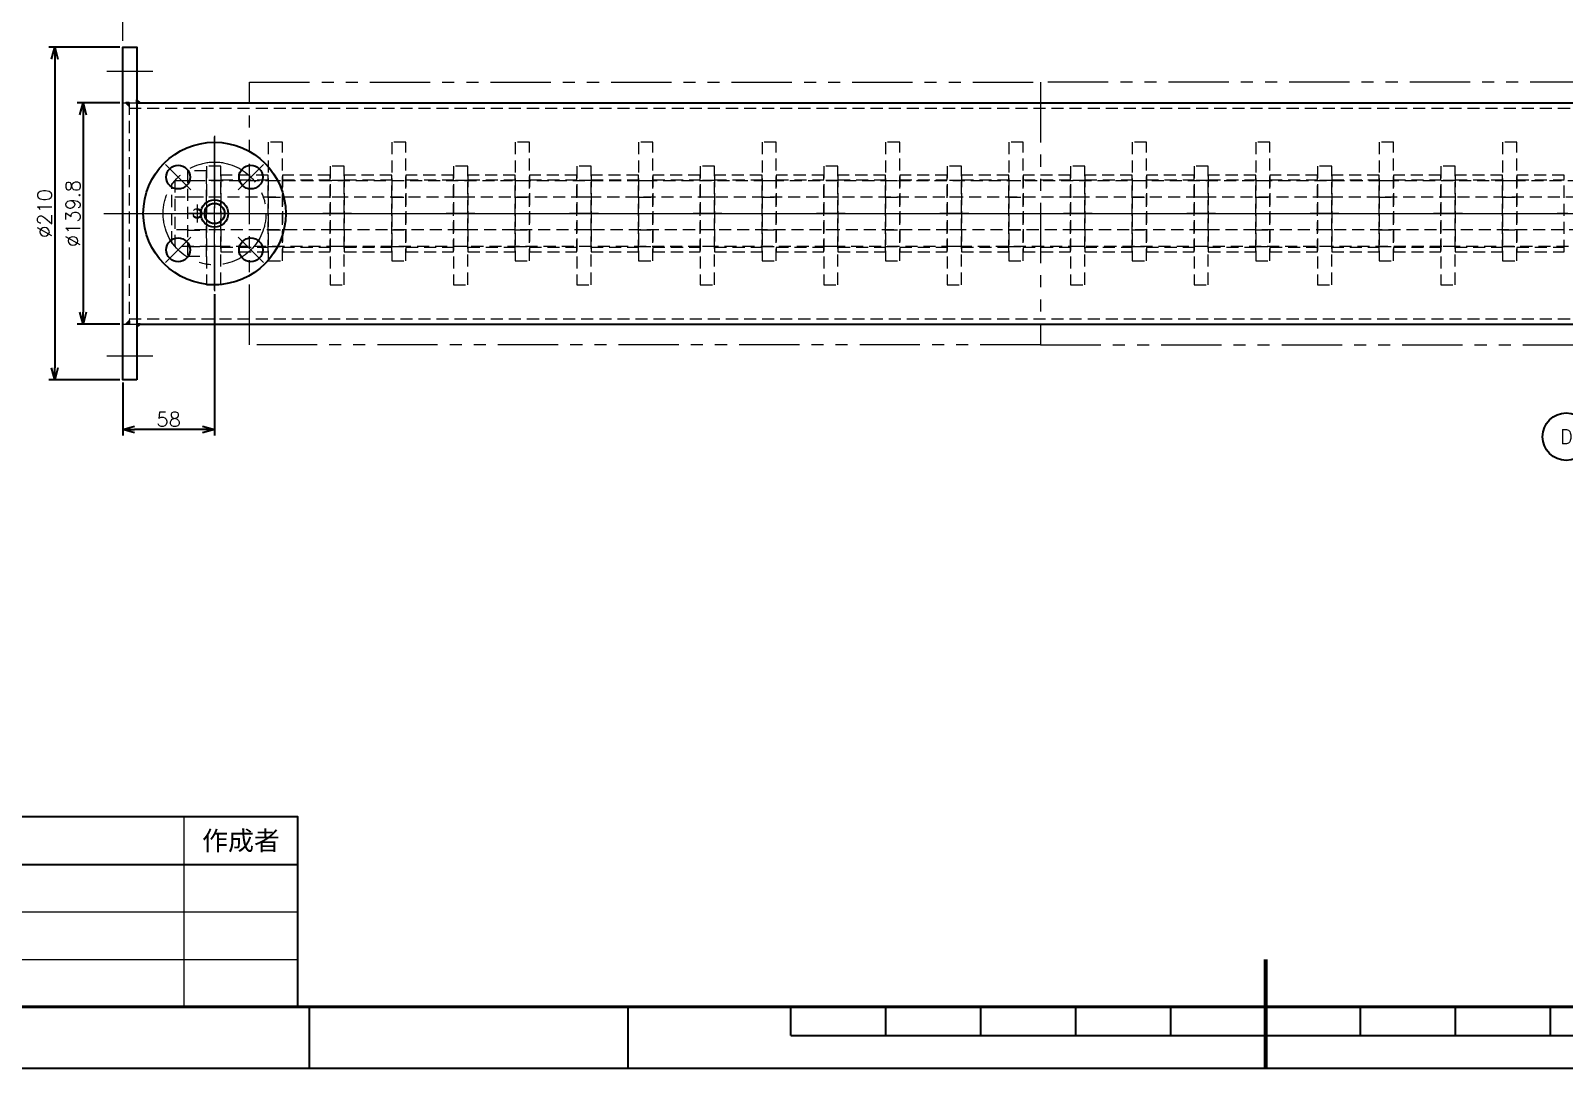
# Model space of a CAD drawing. Header units: millimetres. Extents: x 0 to 38884, y -3675 to 8056.
# Drawn here: x 33978 to 34947, y 0 to 656 of the extents above; entities that cross this region are included whole.
import ezdxf
from ezdxf import colors
from ezdxf.entities.mleader import LeaderData, LeaderLine
from ezdxf.enums import TextEntityAlignment as Align
from ezdxf.math import Vec2, Vec3

# ---------------------------------------------------------------- set-up
doc = ezdxf.new("R2010")
doc.units = ezdxf.units.MM
doc.header["$LTSCALE"] = 2.4
doc.header["$PDMODE"] = 99
doc.header["$PDSIZE"] = 1
for name, pattern in [('CENTER2', [28.575, 19.05, -3.175, 3.175, -3.175]), ('HIDDEN2', [4.7625, 3.175, -1.5875]), ('PHANTOM2', [31.75, 15.875, -3.175, 3.175, -3.175, 3.175, -3.175])]:
    doc.linetypes.add(name, pattern=pattern)
for name, color, linetype, lineweight in [('03_かくれ線', 6, 'HIDDEN2', 13), ('04_中心線', 1, 'CENTER2', 9), ('05_CENTER', 4, 'CENTER2', 13), ('06_PHANTOM', 2, 'PHANTOM2', 13), ('07_寸法線', 3, 'Continuous', 9), ('08_DIM', 3, 'Continuous', 13), ('99_図枠', 7, 'Continuous', 40)]:
    doc.layers.add(name, color=color, linetype=linetype, lineweight=lineweight)
doc.styles.add('KSS_TXT', font='txt.shx', dxfattribs={"bigfont": 'extfont2.shx'})
doc.styles.get("Standard").update_dxf_attribs({"font": 'txt.shx', "bigfont": 'extfont2.shx'})
doc.styles.add('寸法用', font='simplex.shx', dxfattribs={"width": 0.8, "bigfont": '@extfont2.shx'})
doc.styles.add('表題用', font='MS PGothic.ttf')
doc.dimstyles.new('KSS_DIM', dxfattribs={"dimscale": 2, "dimtxt": 3, "dimasz": 2.5, "dimexe": 1.25, "dimexo": 0.625, "dimtad": 1, "dimdsep": 46, "dimtxsty": 'KSS_TXT', "dimblk": 'OPEN30', "dimcen": 0, "dimazin": 2, "dimtfac": 0.75, "dimtmove": 0, "dimatfit": 3, "dimldrblk": 'OPEN30', "dimfxl": 1.25, "dimtolj": 1, "dimarcsym": 0})
doc.dimstyles.new('機械製図用', dxfattribs={"dimtxt": 3.5, "dimasz": 3.5, "dimexe": 2, "dimexo": 0, "dimgap": 1.2, "dimtad": 1, "dimdsep": 46, "dimtxsty": '寸法用', "dimblk": 'OPEN30', "dimcen": 0, "dimclrd": 256, "dimclre": 256, "dimclrt": 7, "dimazin": 2, "dimtm": 1e-09, "dimtfac": 0.75, "dimtmove": 0, "dimatfit": 3, "dimldrblk": 'OPEN30', "dimfxl": 1, "dimlwd": -1, "dimlwe": -1, "dimarcsym": 0})

# ---------------------------------------------------------------- blocks, each defined once
blk = doc.blocks.new('AM_BALLOON1')
at = {"transparency": 16777216}
blk.add_circle((0, 0), 5, dxfattribs=at)
blk.add_attdef('B_NUMBER', text='', height=3, dxfattribs=at).set_placement((0, 0), align=Align.MIDDLE_CENTER)
blk = doc.blocks.new('_OPEN')
at = {"color": 0, "linetype": 'ByBlock'}
for p, q in [((-1, 0.17), (0, 0)), ((0, 0), (-1, -0.17)), ((0, 0), (-1, 0))]:
    blk.add_line(p, q, dxfattribs=at)
blk = doc.blocks.new('_Open30')
at = {"color": 0, "linetype": 'ByBlock', "lineweight": -2}
for p, q in [((-1, 0.268), (0, 0)), ((0, 0), (-1, -0.268)), ((0, 0), (-1, 0))]:
    blk.add_line(p, q, dxfattribs=at)
blk = doc.blocks.new('*D1385')
at = {"layer": '08_DIM', "color": 0, "lineweight": -2, "transparency": 16777216}
for p, q in [((34034.43, 645.11), (33989.54, 645.11)), ((33993.29, 637.61), (33993.29, 442.61)), ((34034.43, 435.11), (33989.54, 435.11))]:
    blk.add_line(p, q, dxfattribs=at)
at = {"layer": 'Defpoints', "color": 0, "transparency": 16777216}
for p in [(34036.3, 645.11), (33993.29, 435.11), (34036.3, 435.11)]:
    blk.add_point(p, dxfattribs=at)
at = {"layer": '08_DIM', "color": 0, "lineweight": -2, "transparency": 16777216, "xscale": 7.5, "yscale": 7.5, "zscale": 7.5}
for p, rotation in [((33993.29, 645.11), 90), ((33993.29, 435.11), 270)]:
    blk.add_blockref('_Open30', p, dxfattribs=dict(at, rotation=rotation))
at = {"layer": '08_DIM', "color": 0, "transparency": 16777216, "insert": (33986.91, 540.11), "char_height": 9, "attachment_point": 5, "rotation": 90, "style": 'KSS_TXT'}
blk.add_mtext('\\A1;%%C210', dxfattribs=at)
blk = doc.blocks.new('*D1386')
at = {"layer": '08_DIM', "color": 0, "lineweight": -2, "transparency": 16777216}
for p, q in [((34034.43, 610.01), (34007.48, 610.01)), ((34011.23, 602.51), (34011.23, 477.71)), ((34034.43, 470.21), (34007.48, 470.21))]:
    blk.add_line(p, q, dxfattribs=at)
at = {"layer": 'Defpoints', "color": 0, "transparency": 16777216}
for p in [(34036.3, 610.01), (34011.23, 470.21), (34036.3, 470.21)]:
    blk.add_point(p, dxfattribs=at)
at = {"layer": '08_DIM', "color": 0, "lineweight": -2, "transparency": 16777216, "xscale": 7.5, "yscale": 7.5, "zscale": 7.5}
for p, rotation in [((34011.23, 610.01), 90), ((34011.23, 470.21), 270)]:
    blk.add_blockref('_Open30', p, dxfattribs=dict(at, rotation=rotation))
at = {"layer": '08_DIM', "color": 0, "transparency": 16777216, "insert": (34004.85, 540.11), "char_height": 9, "attachment_point": 5, "rotation": 90, "style": 'KSS_TXT'}
blk.add_mtext('\\A1;%%C139.8', dxfattribs=at)
blk = doc.blocks.new('*U1396')
at = {"layer": '04_中心線', "color": 0, "transparency": 16777216}
for p, q in [((0, 9), (0, 48.5)), ((-48.5, 0), (-9, 0)), ((9, 0), (48.5, 0)), ((0, -48.5), (0, -9))]:
    blk.add_line(p, q, dxfattribs=at)
at = {"layer": '04_中心線', "color": 0, "linetype": 'Continuous', "transparency": 16777216}
for p, q in [((-4.5, 0), (4.5, 0)), ((0, -4.5), (0, 4.5))]:
    blk.add_line(p, q, dxfattribs=at)
blk = doc.blocks.new('*D1403')
at = {"layer": '07_寸法線', "transparency": 16777216}
for p, q in [((34036.3, 649.11), (34036.3, 728.33)), ((35326.3, 654.11), (35326.3, 728.33)), ((35312.3, 726.33), (34050.3, 726.33))]:
    blk.add_line(p, q, dxfattribs=at)
at = {"layer": 'Defpoints', "color": 0, "transparency": 16777216}
for p in [(34036.3, 726.33), (35326.3, 650.11), (34036.3, 645.11)]:
    blk.add_point(p, dxfattribs=at)
at = {"layer": '07_寸法線', "transparency": 16777216, "xscale": 14, "yscale": 14, "zscale": 14, "rotation": 180}
blk.add_blockref('_Open30', (34036.3, 726.33), dxfattribs=at)
at = {"layer": '07_寸法線', "transparency": 16777216, "xscale": 14, "yscale": 14, "zscale": 14}
blk.add_blockref('_Open30', (35326.3, 726.33), dxfattribs=at)
at = {"layer": '07_寸法線', "color": 7, "transparency": 16777216, "insert": (34681.3, 737.33), "char_height": 14, "attachment_point": 5, "style": '寸法用'}
blk.add_mtext('1290', dxfattribs=at)
blk = doc.blocks.new('*D1408')
at = {"layer": '08_DIM', "color": 0, "lineweight": -2, "transparency": 16777216}
for p, q in [((34094.3, 489.23), (34094.3, 399.88)), ((34036.3, 433.23), (34036.3, 399.88)), ((34086.8, 403.63), (34043.8, 403.63))]:
    blk.add_line(p, q, dxfattribs=at)
at = {"layer": 'Defpoints', "color": 0, "transparency": 16777216}
for p in [(34094.3, 491.11), (34036.3, 435.11), (34036.3, 403.63)]:
    blk.add_point(p, dxfattribs=at)
at = {"layer": '08_DIM', "color": 0, "lineweight": -2, "transparency": 16777216, "xscale": 7.5, "yscale": 7.5, "zscale": 7.5, "rotation": 180}
blk.add_blockref('_Open30', (34036.3, 403.63), dxfattribs=at)
at = {"layer": '08_DIM', "color": 0, "lineweight": -2, "transparency": 16777216, "xscale": 7.5, "yscale": 7.5, "zscale": 7.5}
blk.add_blockref('_Open30', (34094.3, 403.63), dxfattribs=at)
at = {"layer": '08_DIM', "color": 0, "transparency": 16777216, "insert": (34065.3, 410.01), "char_height": 9, "attachment_point": 5, "style": 'KSS_TXT'}
blk.add_mtext('\\A1;58', dxfattribs=at)
blk = doc.blocks.new('M6tz')
at = {"color": 0}
for radius in [3, 2.5]:
    blk.add_circle((0, 0), radius, dxfattribs=at)
at = {"layer": '05_CENTER'}
for p, q in [((5.68, 0), (-5.68, 0)), ((0, -5.68), (0, 5.68))]:
    blk.add_line(p, q, dxfattribs=at)

msp = doc.modelspace()

# ---------------------------------------------------------------- linework, layer by layer
at = {"color": 0}
for p, q in [((34045.3002, 610.008), (35317.3002, 610.008)), ((34045.3002, 470.208), (35126.3002, 470.208))]:
    msp.add_line(p, q, dxfattribs=at)
msp.add_lwpolyline([(34045.3002, 435.108), (34036.3002, 435.108), (34036.3002, 645.108), (34045.3002, 645.108)], close=True, dxfattribs=at)
at = {"color": 3}
for points in [[(34047.3002, 610.008), (34045.3002, 610.008), (34045.3002, 612.008), (34047.3002, 610.008)], [(34040.3002, 608.008), (34040.3002, 610.008), (34038.3002, 610.008), (34040.3002, 608.008)], [(34040.3002, 472.208), (34040.3002, 470.208), (34038.3002, 470.208), (34040.3002, 472.208)], [(34047.3002, 470.208), (34045.3002, 470.208), (34045.3002, 468.208), (34047.3002, 470.208)]]:
    msp.add_lwpolyline(points, dxfattribs=at)
at = {"color": 0}
for centre, radius in [((34094.3002, 540.108), 45), ((34071.3193, 563.089), 7.5), ((34117.2812, 563.089), 7.5), ((34094.3002, 540.108), 8.65), ((34094.3002, 540.108), 6.35), ((34071.3193, 517.1271), 7.5), ((34117.2812, 517.1271), 7.5)]:
    msp.add_circle(centre, radius, dxfattribs=at)
at = {"layer": '03_かくれ線'}
for p, q in [((34036.3002, 610.008), (34045.3002, 610.008)), ((34040.3002, 610.008), (34040.3002, 470.208)), ((34040.3002, 610.008), (34045.3002, 610.008)), ((34040.3002, 606.608), (35326.3002, 606.608)), ((34067.3002, 558.8926), (34069.3002, 560.8926)), ((34067.3002, 521.3234), (34067.3002, 558.8926)), ((34069.3002, 560.8926), (34069.3002, 519.3234)), ((34069.3002, 560.8926), (35304.3002, 560.8926)), ((34077.298, 561.0081), (34089.298, 561.0081)), ((34098.298, 560.8926), (34089.298, 560.8926)), ((34098.298, 561.408), (34128.298, 561.408)), ((34128.298, 560.8926), (34137.298, 560.8926)), ((34137.298, 561.408), (34167.298, 561.408)), ((34176.298, 560.8926), (34167.298, 560.8926)), ((34176.298, 561.408), (34206.298, 561.408)), ((34206.298, 560.8926), (34215.298, 560.8926)), ((34215.298, 561.408), (34245.298, 561.408)), ((34254.298, 560.8926), (34245.298, 560.8926)), ((34254.298, 561.408), (34284.298, 561.408)), ((34284.298, 560.8926), (34293.298, 560.8926)), ((34293.298, 561.408), (34323.298, 561.408)), ((34332.298, 560.8926), (34323.298, 560.8926)), ((34332.298, 561.408), (34362.298, 561.408)), ((34362.298, 560.8926), (34371.298, 560.8926)), ((34371.298, 561.408), (34401.298, 561.408)), ((34410.298, 560.8926), (34401.298, 560.8926)), ((34410.298, 561.408), (34440.298, 561.408)), ((34440.298, 560.8926), (34449.298, 560.8926)), ((34449.298, 561.408), (34479.298, 561.408)), ((34488.298, 560.8926), (34479.298, 560.8926)), ((34488.298, 561.408), (34518.298, 561.408)), ((34518.298, 560.8926), (34527.298, 560.8926)), ((34527.298, 561.408), (34557.298, 561.408)), ((34566.298, 560.8926), (34557.298, 560.8926)), ((34566.298, 561.408), (34596.298, 561.408)), ((34596.298, 560.8926), (34605.298, 560.8926)), ((34605.298, 561.408), (34635.298, 561.408)), ((34644.298, 560.8926), (34635.298, 560.8926)), ((34644.298, 561.408), (34674.298, 561.408)), ((34674.298, 560.8926), (34683.298, 560.8926)), ((34683.298, 561.408), (34713.298, 561.408)), ((34722.298, 560.8926), (34713.298, 560.8926)), ((34722.298, 561.408), (34752.298, 561.408)), ((34752.298, 560.8926), (34761.298, 560.8926)), ((34761.298, 561.408), (34791.298, 561.408)), ((34800.298, 560.8926), (34791.298, 560.8926)), ((34800.298, 561.408), (34830.298, 561.408)), ((34830.298, 560.8926), (34839.298, 560.8926)), ((34839.298, 561.408), (34869.298, 561.408)), ((34878.298, 560.8926), (34869.298, 560.8926)), ((34878.298, 561.408), (34908.298, 561.408)), ((34908.298, 560.8926), (34917.298, 560.8926)), ((34917.298, 561.408), (34947.298, 561.408)), ((35287.4083, 550.5003), (34069.3002, 550.5003)), ((34077.298, 550.5581), (34089.298, 550.5581)), ((34098.298, 550.5003), (34089.298, 550.5003)), ((34128.298, 550.5003), (34137.298, 550.5003)), ((34176.298, 550.5003), (34167.298, 550.5003)), ((34206.298, 550.5003), (34215.298, 550.5003)), ((34254.298, 550.5003), (34245.298, 550.5003)), ((34284.298, 550.5003), (34293.298, 550.5003)), ((34332.298, 550.5003), (34323.298, 550.5003)), ((34362.298, 550.5003), (34371.298, 550.5003)), ((34410.298, 550.5003), (34401.298, 550.5003)), ((34440.298, 550.5003), (34449.298, 550.5003)), ((34488.298, 550.5003), (34479.298, 550.5003)), ((34518.298, 550.5003), (34527.298, 550.5003)), ((34566.298, 550.5003), (34557.298, 550.5003)), ((34596.298, 550.5003), (34605.298, 550.5003)), ((34644.298, 550.5003), (34635.298, 550.5003)), ((34674.298, 550.5003), (34683.298, 550.5003)), ((34722.298, 550.5003), (34713.298, 550.5003)), ((34752.298, 550.5003), (34761.298, 550.5003)), ((34800.298, 550.5003), (34791.298, 550.5003)), ((34830.298, 550.5003), (34839.298, 550.5003)), ((34878.298, 550.5003), (34869.298, 550.5003)), ((34908.298, 550.5003), (34917.298, 550.5003)), ((34074.6482, 540.108), (34091.9478, 540.108)), ((34102.8808, 540.108), (34084.7152, 540.108)), ((34098.298, 540.108), (34089.298, 540.108)), ((34089.298, 540.108), (34098.298, 540.108)), ((34093.8151, 540.108), (34132.817, 540.108)), ((34123.7152, 540.108), (34141.8808, 540.108)), ((34128.298, 540.108), (34137.298, 540.108)), ((34132.8151, 540.108), (34171.817, 540.108)), ((34180.8808, 540.108), (34162.7152, 540.108)), ((34176.298, 540.108), (34167.298, 540.108)), ((34167.298, 540.108), (34176.298, 540.108)), ((34171.8151, 540.108), (34210.817, 540.108)), ((34201.7152, 540.108), (34219.8808, 540.108)), ((34206.298, 540.108), (34215.298, 540.108)), ((34210.8151, 540.108), (34249.817, 540.108)), ((34258.8808, 540.108), (34240.7152, 540.108)), ((34254.298, 540.108), (34245.298, 540.108)), ((34245.298, 540.108), (34254.298, 540.108)), ((34249.8151, 540.108), (34288.817, 540.108)), ((34279.7152, 540.108), (34297.8808, 540.108)), ((34284.298, 540.108), (34293.298, 540.108)), ((34288.8151, 540.108), (34327.817, 540.108)), ((34336.8808, 540.108), (34318.7152, 540.108)), ((34332.298, 540.108), (34323.298, 540.108)), ((34323.298, 540.108), (34332.298, 540.108)), ((34327.8151, 540.108), (34366.817, 540.108)), ((34357.7152, 540.108), (34375.8808, 540.108)), ((34362.298, 540.108), (34371.298, 540.108)), ((34366.8151, 540.108), (34405.817, 540.108)), ((34414.8808, 540.108), (34396.7152, 540.108)), ((34410.298, 540.108), (34401.298, 540.108)), ((34401.298, 540.108), (34410.298, 540.108)), ((34405.8151, 540.108), (34444.817, 540.108)), ((34435.7152, 540.108), (34453.8808, 540.108)), ((34440.298, 540.108), (34449.298, 540.108)), ((34444.8151, 540.108), (34483.817, 540.108)), ((34492.8808, 540.108), (34474.7152, 540.108)), ((34488.298, 540.108), (34479.298, 540.108)), ((34479.298, 540.108), (34488.298, 540.108)), ((34483.8151, 540.108), (34522.817, 540.108)), ((34513.7152, 540.108), (34531.8808, 540.108)), ((34518.298, 540.108), (34527.298, 540.108)), ((34522.8151, 540.108), (34561.817, 540.108)), ((34570.8808, 540.108), (34552.7152, 540.108)), ((34566.298, 540.108), (34557.298, 540.108)), ((34557.298, 540.108), (34566.298, 540.108)), ((34561.8151, 540.108), (34600.817, 540.108)), ((34591.7152, 540.108), (34609.8808, 540.108)), ((34596.298, 540.108), (34605.298, 540.108)), ((34600.8151, 540.108), (34639.817, 540.108)), ((34648.8808, 540.108), (34630.7152, 540.108)), ((34644.298, 540.108), (34635.298, 540.108)), ((34635.298, 540.108), (34644.298, 540.108)), ((34639.8151, 540.108), (34678.817, 540.108)), ((34669.7152, 540.108), (34687.8808, 540.108)), ((34674.298, 540.108), (34683.298, 540.108)), ((34678.8151, 540.108), (34717.817, 540.108)), ((34726.8808, 540.108), (34708.7152, 540.108)), ((34722.298, 540.108), (34713.298, 540.108)), ((34713.298, 540.108), (34722.298, 540.108)), ((34717.8151, 540.108), (34756.817, 540.108)), ((34747.7152, 540.108), (34765.8808, 540.108)), ((34752.298, 540.108), (34761.298, 540.108)), ((34756.8151, 540.108), (34795.817, 540.108)), ((34804.8808, 540.108), (34786.7152, 540.108)), ((34800.298, 540.108), (34791.298, 540.108)), ((34791.298, 540.108), (34800.298, 540.108)), ((34795.8151, 540.108), (34834.817, 540.108)), ((34825.7152, 540.108), (34843.8808, 540.108)), ((34830.298, 540.108), (34839.298, 540.108)), ((34834.8151, 540.108), (34873.817, 540.108)), ((34882.8808, 540.108), (34864.7152, 540.108)), ((34878.298, 540.108), (34869.298, 540.108)), ((34869.298, 540.108), (34878.298, 540.108)), ((34873.8151, 540.108), (34912.817, 540.108)), ((34903.7152, 540.108), (34921.8808, 540.108)), ((34908.298, 540.108), (34917.298, 540.108)), ((34912.8151, 540.108), (34951.817, 540.108)), ((34960.8808, 540.108), (34942.7152, 540.108)), ((35266.6237, 529.7157), (34069.3002, 529.7157)), ((34077.298, 529.658), (34089.298, 529.658)), ((34098.298, 529.7157), (34089.298, 529.7157)), ((34128.298, 529.7157), (34137.298, 529.7157)), ((34176.298, 529.7157), (34167.298, 529.7157)), ((34206.298, 529.7157), (34215.298, 529.7157)), ((34254.298, 529.7157), (34245.298, 529.7157)), ((34284.298, 529.7157), (34293.298, 529.7157)), ((34332.298, 529.7157), (34323.298, 529.7157)), ((34362.298, 529.7157), (34371.298, 529.7157)), ((34410.298, 529.7157), (34401.298, 529.7157)), ((34440.298, 529.7157), (34449.298, 529.7157)), ((34488.298, 529.7157), (34479.298, 529.7157)), ((34518.298, 529.7157), (34527.298, 529.7157)), ((34566.298, 529.7157), (34557.298, 529.7157)), ((34596.298, 529.7157), (34605.298, 529.7157)), ((34644.298, 529.7157), (34635.298, 529.7157)), ((34674.298, 529.7157), (34683.298, 529.7157)), ((34722.298, 529.7157), (34713.298, 529.7157)), ((34752.298, 529.7157), (34761.298, 529.7157)), ((34800.298, 529.7157), (34791.298, 529.7157)), ((34830.298, 529.7157), (34839.298, 529.7157)), ((34878.298, 529.7157), (34869.298, 529.7157)), ((34908.298, 529.7157), (34917.298, 529.7157)), ((34069.3002, 519.3234), (34067.3002, 521.3234)), ((35304.3002, 519.3234), (34069.3002, 519.3234)), ((34077.298, 519.2079), (34089.298, 519.2079)), ((34098.298, 519.3234), (34089.298, 519.3234)), ((34098.298, 518.808), (34128.298, 518.808)), ((34128.298, 519.3234), (34137.298, 519.3234)), ((34137.298, 518.808), (34167.298, 518.808)), ((34176.298, 519.3234), (34167.298, 519.3234)), ((34176.298, 518.808), (34206.298, 518.808)), ((34206.298, 519.3234), (34215.298, 519.3234)), ((34215.298, 518.808), (34245.298, 518.808)), ((34254.298, 519.3234), (34245.298, 519.3234)), ((34254.298, 518.808), (34284.298, 518.808)), ((34284.298, 519.3234), (34293.298, 519.3234)), ((34293.298, 518.808), (34323.298, 518.808)), ((34332.298, 519.3234), (34323.298, 519.3234)), ((34332.298, 518.808), (34362.298, 518.808)), ((34362.298, 519.3234), (34371.298, 519.3234)), ((34371.298, 518.808), (34401.298, 518.808)), ((34410.298, 519.3234), (34401.298, 519.3234)), ((34410.298, 518.808), (34440.298, 518.808)), ((34440.298, 519.3234), (34449.298, 519.3234)), ((34449.298, 518.808), (34479.298, 518.808)), ((34488.298, 519.3234), (34479.298, 519.3234)), ((34488.298, 518.808), (34518.298, 518.808)), ((34518.298, 519.3234), (34527.298, 519.3234)), ((34527.298, 518.808), (34557.298, 518.808)), ((34566.298, 519.3234), (34557.298, 519.3234)), ((34566.298, 518.808), (34596.298, 518.808)), ((34596.298, 519.3234), (34605.298, 519.3234)), ((34605.298, 518.808), (34635.298, 518.808)), ((34644.298, 519.3234), (34635.298, 519.3234)), ((34644.298, 518.808), (34674.298, 518.808)), ((34674.298, 519.3234), (34683.298, 519.3234)), ((34683.298, 518.808), (34713.298, 518.808)), ((34722.298, 519.3234), (34713.298, 519.3234)), ((34722.298, 518.808), (34752.298, 518.808)), ((34752.298, 519.3234), (34761.298, 519.3234)), ((34761.298, 518.808), (34791.298, 518.808)), ((34800.298, 519.3234), (34791.298, 519.3234)), ((34800.298, 518.808), (34830.298, 518.808)), ((34830.298, 519.3234), (34839.298, 519.3234)), ((34839.298, 518.808), (34869.298, 518.808)), ((34878.298, 519.3234), (34869.298, 519.3234)), ((34878.298, 518.808), (34908.298, 518.808)), ((34908.298, 519.3234), (34917.298, 519.3234)), ((34917.298, 518.808), (34947.298, 518.808)), ((34036.3002, 470.208), (34045.3002, 470.208)), ((34040.3002, 473.608), (35126.3002, 473.608)), ((34040.3002, 470.208), (34045.3002, 470.208))]:
    msp.add_line(p, q, dxfattribs=at)
for points in [[(34137.298, 585.108), (34128.298, 585.108), (34128.298, 510.108), (34137.298, 510.108)], [(34215.298, 585.108), (34206.298, 585.108), (34206.298, 510.108), (34215.298, 510.108)], [(34293.298, 585.108), (34284.298, 585.108), (34284.298, 510.108), (34293.298, 510.108)], [(34371.298, 585.108), (34362.298, 585.108), (34362.298, 510.108), (34371.298, 510.108)], [(34449.298, 585.108), (34440.298, 585.108), (34440.298, 510.108), (34449.298, 510.108)], [(34527.298, 585.108), (34518.298, 585.108), (34518.298, 510.108), (34527.298, 510.108)], [(34605.298, 585.108), (34596.298, 585.108), (34596.298, 510.108), (34605.298, 510.108)], [(34683.298, 585.108), (34674.298, 585.108), (34674.298, 510.108), (34683.298, 510.108)], [(34761.298, 585.108), (34752.298, 585.108), (34752.298, 510.108), (34761.298, 510.108)], [(34839.298, 585.108), (34830.298, 585.108), (34830.298, 510.108), (34839.298, 510.108)], [(34917.298, 585.108), (34908.298, 585.108), (34908.298, 510.108), (34917.298, 510.108)], [(34077.298, 513.108), (34089.298, 513.108), (34089.298, 567.108), (34077.298, 567.108)], [(34089.298, 495.108), (34098.298, 495.108), (34098.298, 570.108), (34089.298, 570.108)], [(34098.298, 515.808), (34128.298, 515.808), (34128.298, 564.408), (34098.298, 564.408)], [(34137.298, 515.808), (34167.298, 515.808), (34167.298, 564.408), (34137.298, 564.408)], [(34167.298, 495.108), (34176.298, 495.108), (34176.298, 570.108), (34167.298, 570.108)], [(34176.298, 515.808), (34206.298, 515.808), (34206.298, 564.408), (34176.298, 564.408)], [(34215.298, 515.808), (34245.298, 515.808), (34245.298, 564.408), (34215.298, 564.408)], [(34245.298, 495.108), (34254.298, 495.108), (34254.298, 570.108), (34245.298, 570.108)], [(34254.298, 515.808), (34284.298, 515.808), (34284.298, 564.408), (34254.298, 564.408)], [(34293.298, 515.808), (34323.298, 515.808), (34323.298, 564.408), (34293.298, 564.408)], [(34323.298, 495.108), (34332.298, 495.108), (34332.298, 570.108), (34323.298, 570.108)], [(34332.298, 515.808), (34362.298, 515.808), (34362.298, 564.408), (34332.298, 564.408)], [(34371.298, 515.808), (34401.298, 515.808), (34401.298, 564.408), (34371.298, 564.408)], [(34401.298, 495.108), (34410.298, 495.108), (34410.298, 570.108), (34401.298, 570.108)], [(34410.298, 515.808), (34440.298, 515.808), (34440.298, 564.408), (34410.298, 564.408)], [(34449.298, 515.808), (34479.298, 515.808), (34479.298, 564.408), (34449.298, 564.408)], [(34479.298, 495.108), (34488.298, 495.108), (34488.298, 570.108), (34479.298, 570.108)], [(34488.298, 515.808), (34518.298, 515.808), (34518.298, 564.408), (34488.298, 564.408)], [(34527.298, 515.808), (34557.298, 515.808), (34557.298, 564.408), (34527.298, 564.408)], [(34557.298, 495.108), (34566.298, 495.108), (34566.298, 570.108), (34557.298, 570.108)], [(34566.298, 515.808), (34596.298, 515.808), (34596.298, 564.408), (34566.298, 564.408)], [(34605.298, 515.808), (34635.298, 515.808), (34635.298, 564.408), (34605.298, 564.408)], [(34635.298, 495.108), (34644.298, 495.108), (34644.298, 570.108), (34635.298, 570.108)], [(34644.298, 515.808), (34674.298, 515.808), (34674.298, 564.408), (34644.298, 564.408)], [(34683.298, 515.808), (34713.298, 515.808), (34713.298, 564.408), (34683.298, 564.408)], [(34713.298, 495.108), (34722.298, 495.108), (34722.298, 570.108), (34713.298, 570.108)], [(34722.298, 515.808), (34752.298, 515.808), (34752.298, 564.408), (34722.298, 564.408)], [(34761.298, 515.808), (34791.298, 515.808), (34791.298, 564.408), (34761.298, 564.408)], [(34791.298, 495.108), (34800.298, 495.108), (34800.298, 570.108), (34791.298, 570.108)], [(34800.298, 515.808), (34830.298, 515.808), (34830.298, 564.408), (34800.298, 564.408)], [(34839.298, 515.808), (34869.298, 515.808), (34869.298, 564.408), (34839.298, 564.408)], [(34869.298, 495.108), (34878.298, 495.108), (34878.298, 570.108), (34869.298, 570.108)], [(34878.298, 515.808), (34908.298, 515.808), (34908.298, 564.408), (34878.298, 564.408)], [(34917.298, 515.808), (34947.298, 515.808), (34947.298, 564.408), (34917.298, 564.408)]]:
    msp.add_lwpolyline(points, close=True, dxfattribs=at)
at = {"layer": '04_中心線'}
for p, q in [((34026.3002, 630.108), (34055.3002, 630.108)), ((34094.3002, 589.108), (34094.3002, 491.108)), ((34079.2742, 555.134), (34063.3643, 571.0439)), ((34109.3263, 555.134), (34125.2362, 571.0439)), ((34024.2806, 540.108), (35343.4404, 540.108)), ((34026.3002, 540.108), (34055.3002, 540.108)), ((34057.3002, 540.108), (35650.3002, 540.108)), ((34079.2742, 525.082), (34063.3643, 509.1721)), ((34109.3263, 525.082), (34125.2362, 509.1721)), ((34026.3002, 450.108), (34055.3002, 450.108))]:
    msp.add_line(p, q, dxfattribs=at)
msp.add_circle((34094.3002, 540.108), 32.5, dxfattribs=at)
at = {"layer": '06_PHANTOM', "color": 1}
for points in [[(34116.3002, 623.008), (34616.3002, 623.008), (34616.3002, 457.208), (34116.3002, 457.208)], [(35116.3002, 623.008), (34616.3002, 623.008), (34616.3002, 457.208), (35116.3002, 457.208)]]:
    msp.add_lwpolyline(points, close=True, dxfattribs=at)
at = {"layer": '99_図枠', "lineweight": 13}
for p, q in [((34075.0332, 38.8295), (34075.0332, 158.8416)), ((33666.9923, 98.8355), (34147.0404, 98.8355)), ((33666.9923, 68.8325), (34147.0404, 68.8325))]:
    msp.add_line(p, q, dxfattribs=at)
at = {"layer": '99_図枠', "lineweight": 25}
for p, q in [((33666.9923, 128.8386), (34147.0404, 128.8386)), ((34154.3312, 0), (34154.3312, 38.8295)), ((34355.7414, 0), (34355.7414, 38.8295)), ((34458.5317, 20.8277), (34458.5317, 38.8295)), ((34518.5377, 20.8277), (34518.5377, 38.8295)), ((34578.5437, 20.8277), (34578.5437, 38.8295)), ((34638.5497, 20.8277), (34638.5497, 38.8295)), ((34698.5557, 20.8277), (34698.5557, 38.8295)), ((34818.5678, 20.8277), (34818.5678, 38.8295)), ((34878.5738, 20.8277), (34878.5738, 38.8295)), ((34938.5798, 20.8277), (34938.5798, 38.8295)), ((34458.5317, 20.8277), (35058.5918, 20.8277))]:
    msp.add_line(p, q, dxfattribs=at)
at = {"layer": '99_図枠', "lineweight": 53}
msp.add_line((34758.5618, 0), (34758.5618, 68.8325), dxfattribs=at)
at = {"layer": '99_図枠'}
msp.add_lwpolyline([(33666.9923, 38.8295), (35928.019, 38.8295), (35928.019, 1669.9311), (33666.9923, 1669.9311)], close=True, dxfattribs=at)
at = {"layer": '99_図枠', "lineweight": 25}
msp.add_lwpolyline([(33666.9923, 38.8295), (34147.0404, 38.8295), (34147.0404, 158.8416), (33666.9923, 158.8416)], close=True, dxfattribs=at)
at = {"layer": 'Defpoints'}
msp.add_lwpolyline([(33550.1006, 0), (35967.0229, 0), (35967.0229, 1708.935), (33550.1006, 1708.935)], close=True, dxfattribs=at)

# ---------------------------------------------------------------- block references
at = {"layer": '03_かくれ線', "rotation": 90}
msp.add_blockref('M6tz', (34083.298, 540.108), dxfattribs=at)
at = {"layer": '04_中心線'}
msp.add_blockref('*U1396', (34094.3002, 540.108), dxfattribs=at)

# ---------------------------------------------------------------- texts
at = {"layer": '99_図枠', "style": '表題用'}
msp.add_text('作成者', height=12.0012, dxfattribs=at).set_placement((34111.0368, 143.8401), align=Align.MIDDLE_CENTER)

# ---------------------------------------------------------------- dimensions: what is measured, and where the dimension line sits
at = {"layer": '07_寸法線'}
dim = msp.add_linear_dim(base=(34036.3002, 726.3345), p1=(35326.3002, 650.108), p2=(34036.3002, 645.108), dimstyle='機械製図用', override={"dimtxt": 14, "dimasz": 14, "dimexo": 4, "dimgap": 4}, dxfattribs=at)
dim.commit()
dim.dimension.update_dxf_attribs({"geometry": '*D1403', "text_midpoint": (34681.3002, 737.3345)})
at = {"layer": '08_DIM'}
for base, p1, p2, picture, middle in [((33993.2875, 435.108), (34036.3002, 645.108), (34036.3002, 435.108), '*D1385', (33986.9125, 540.108)), ((34011.2262, 470.208), (34036.3002, 610.008), (34036.3002, 470.208), '*D1386', (34004.8512, 540.108))]:
    dim = msp.add_linear_dim(base=base, p1=p1, p2=p2, angle=90, text='%%C<>', dimstyle='KSS_DIM', override={"dimscale": 3}, dxfattribs=at)
    dim.commit()
    dim.dimension.update_dxf_attribs({"geometry": picture, "text_midpoint": middle})
dim = msp.add_linear_dim(base=(34036.3002, 403.6309), p1=(34094.3002, 491.108), p2=(34036.3002, 435.108), dimstyle='KSS_DIM', override={"dimscale": 3}, dxfattribs=at)
dim.commit()
dim.dimension.update_dxf_attribs({"geometry": '*D1408', "text_midpoint": (34065.3002, 410.0059)})

# ---------------------------------------------------------------- leaders
ml = msp.add_multileader_block('Standard', dxfattribs=at)
ml.set_content('AM_BALLOON1', color=256, scale=3)
ml.set_attribute('B_NUMBER', 'N', width=0)
ml.set_leader_properties(color=256, linetype='ByLayer', lineweight=-1)
ml.set_arrow_properties(name='OPEN')
ml.build(insert=Vec2(0, 0))
ml.multileader.update_dxf_attribs({"leader_type": 0, "has_dogleg": 0, "text_right_attachment_type": 6, "dogleg_length": 0, "arrow_head_size": 6, "scale": 3, "block_connection_type": 1})
ctx = ml.context
ctx.base_point, ctx.scale, ctx.char_height, ctx.arrow_head_size, ctx.landing_gap_size, ctx.plane_origin = Vec3(35713.6935, 1583.3789), 3, 12, 6, 6, Vec3(35713.6935, 1583.3789)
ctx.right_attachment, ctx.attachment_type = 6, 1
notes = []
notes.append((ctx, [(0, (0, 0, 0), (0, 0), (1, 0), 1, [])]))
ctx.block.insert = Vec3(35713.6935, 1583.3789)
ml = msp.add_multileader_block('Standard', dxfattribs=at)
ml.set_content('AM_BALLOON1', color=256, scale=3)
ml.set_attribute('B_NUMBER', 'G', width=0)
ml.set_leader_properties(color=256, linetype='ByLayer', lineweight=-1)
ml.set_arrow_properties(name='OPEN')
ml.build(insert=Vec2(0, 0))
ml.multileader.update_dxf_attribs({"leader_type": 0, "has_dogleg": 0, "text_right_attachment_type": 6, "dogleg_length": 0, "arrow_head_size": 6, "scale": 3, "block_connection_type": 1})
ctx = ml.context
ctx.base_point, ctx.scale, ctx.char_height, ctx.arrow_head_size, ctx.landing_gap_size, ctx.plane_origin = Vec3(35678.7497, 1486.7985), 3, 12, 6, 6, Vec3(35678.7497, 1486.7985)
ctx.right_attachment, ctx.attachment_type = 6, 1
notes.append((ctx, [(0, (0, 0, 0), (0, 0), (1, 0), 1, [])]))
ctx.block.insert = Vec3(35678.7497, 1486.7985)
ml = msp.add_multileader_block('Standard', dxfattribs=at)
ml.set_content('AM_BALLOON1', color=256, scale=3)
ml.set_attribute('B_NUMBER', '23', width=0)
ml.set_leader_properties(color=256, linetype='ByLayer', lineweight=-1)
ml.set_arrow_properties(name='OPEN')
ml.build(insert=Vec2(0, 0))
ml.multileader.update_dxf_attribs({"leader_type": 0, "has_dogleg": 0, "text_right_attachment_type": 6, "dogleg_length": 0, "arrow_head_size": 6, "scale": 3, "block_connection_type": 1})
ctx = ml.context
ctx.base_point, ctx.scale, ctx.char_height, ctx.arrow_head_size, ctx.landing_gap_size, ctx.plane_origin = Vec3(34736.495, 900.3043), 3, 12, 6, 6, Vec3(34736.495, 900.3043)
ctx.right_attachment, ctx.attachment_type = 6, 1
notes.append((ctx, [(0, (0, 0, 0), (0, 0), (1, 0), 1, [])]))
ctx.block.insert = Vec3(34736.495, 900.3043)
ml = msp.add_multileader_block('Standard', dxfattribs=at)
ml.set_content('AM_BALLOON1', color=256, scale=3)
ml.set_attribute('B_NUMBER', '22', width=0)
ml.set_leader_properties(color=256, linetype='ByLayer', lineweight=-1)
ml.set_arrow_properties(name='OPEN')
ml.build(insert=Vec2(0, 0))
ml.multileader.update_dxf_attribs({"leader_type": 0, "has_dogleg": 0, "text_right_attachment_type": 6, "dogleg_length": 0, "arrow_head_size": 6, "scale": 3, "block_connection_type": 1})
ctx = ml.context
ctx.base_point, ctx.scale, ctx.char_height, ctx.arrow_head_size, ctx.landing_gap_size, ctx.plane_origin = Vec3(34534.3278, 900.3043), 3, 12, 6, 6, Vec3(34534.3278, 900.3043)
ctx.right_attachment, ctx.attachment_type = 6, 1
notes.append((ctx, [(0, (0, 0, 0), (0, 0), (1, 0), 1, [])]))
ctx.block.insert = Vec3(34534.3278, 900.3043)
ml = msp.add_multileader_block('Standard', dxfattribs=at)
ml.set_content('AM_BALLOON1', color=256, scale=3)
ml.set_attribute('B_NUMBER', '21', width=0)
ml.set_leader_properties(color=256, linetype='ByLayer', lineweight=-1)
ml.set_arrow_properties(name='OPEN')
ml.build(insert=Vec2(0, 0))
ml.multileader.update_dxf_attribs({"leader_type": 0, "has_dogleg": 0, "text_right_attachment_type": 6, "dogleg_length": 0, "arrow_head_size": 6, "scale": 3, "block_connection_type": 1})
ctx = ml.context
ctx.base_point, ctx.scale, ctx.char_height, ctx.arrow_head_size, ctx.landing_gap_size, ctx.plane_origin = Vec3(34349.7992, 900.3043), 3, 12, 6, 6, Vec3(34349.7992, 900.3043)
ctx.right_attachment, ctx.attachment_type = 6, 1
notes.append((ctx, [(0, (0, 0, 0), (0, 0), (1, 0), 1, [])]))
ctx.block.insert = Vec3(34349.7992, 900.3043)
ml = msp.add_multileader_block('Standard', dxfattribs=at)
ml.set_content('AM_BALLOON1', color=256, scale=3)
ml.set_attribute('B_NUMBER', 'J', width=0)
ml.set_leader_properties(color=256, linetype='ByLayer', lineweight=-1)
ml.set_arrow_properties(name='OPEN')
ml.build(insert=Vec2(0, 0))
ml.multileader.update_dxf_attribs({"leader_type": 0, "has_dogleg": 0, "text_right_attachment_type": 6, "dogleg_length": 0, "arrow_head_size": 6, "scale": 3, "block_connection_type": 1})
ctx = ml.context
ctx.base_point, ctx.scale, ctx.char_height, ctx.arrow_head_size, ctx.landing_gap_size, ctx.plane_origin = Vec3(35124.7181, 837.2743), 3, 12, 6, 6, Vec3(35124.7181, 837.2743)
ctx.right_attachment, ctx.attachment_type = 6, 1
notes.append((ctx, [(0, (0, 0, 0), (0, 0), (1, 0), 1, [])]))
ctx.block.insert = Vec3(35124.7181, 837.2743)
ml = msp.add_multileader_block('Standard', dxfattribs=at)
ml.set_content('AM_BALLOON1', color=256, scale=3)
ml.set_attribute('B_NUMBER', 'V', width=0)
ml.set_leader_properties(color=256, linetype='ByLayer', lineweight=-1)
ml.set_arrow_properties(name='OPEN')
ml.build(insert=Vec2(0, 0))
ml.multileader.update_dxf_attribs({"leader_type": 0, "has_dogleg": 0, "text_right_attachment_type": 6, "dogleg_length": 0, "arrow_head_size": 6, "scale": 3, "block_connection_type": 1})
ctx = ml.context
ctx.base_point, ctx.scale, ctx.char_height, ctx.arrow_head_size, ctx.landing_gap_size, ctx.plane_origin = Vec3(35071.7594, 789.9766), 3, 12, 6, 6, Vec3(35068.2591, 809.9666)
ctx.right_attachment, ctx.attachment_type = 6, 1
notes.append((ctx, [(0, (0, 0, 0), (0, 0), (1, 0), 1, [])]))
ctx.block.insert = Vec3(35071.7594, 789.9766)
ml = msp.add_multileader_block('Standard', dxfattribs=at)
ml.set_content('AM_BALLOON1', color=256, scale=3)
ml.set_attribute('B_NUMBER', 'I', width=0)
ml.set_leader_properties(color=256, linetype='ByLayer', lineweight=-1)
ml.set_arrow_properties(name='OPEN')
ml.build(insert=Vec2(0, 0))
ml.multileader.update_dxf_attribs({"leader_type": 0, "has_dogleg": 0, "text_right_attachment_type": 6, "dogleg_length": 0, "arrow_head_size": 6, "scale": 3, "block_connection_type": 1})
ctx = ml.context
ctx.base_point, ctx.scale, ctx.char_height, ctx.arrow_head_size, ctx.landing_gap_size, ctx.plane_origin = Vec3(35835.2766, 679.8347), 3, 12, 6, 6, Vec3(35835.2766, 679.8347)
ctx.right_attachment, ctx.attachment_type = 6, 1
notes.append((ctx, [(0, (0, 0, 0), (0, 0), (1, 0), 1, [])]))
ctx.block.insert = Vec3(35835.2766, 679.8347)
ml = msp.add_multileader_block('Standard', dxfattribs=at)
ml.set_content('AM_BALLOON1', color=256, scale=3)
ml.set_attribute('B_NUMBER', 'K', width=0)
ml.set_leader_properties(color=256, linetype='ByLayer', lineweight=-1)
ml.set_arrow_properties(name='OPEN')
ml.build(insert=Vec2(0, 0))
ml.multileader.update_dxf_attribs({"leader_type": 0, "has_dogleg": 0, "text_right_attachment_type": 6, "dogleg_length": 0, "arrow_head_size": 6, "scale": 3, "block_connection_type": 1})
ctx = ml.context
ctx.base_point, ctx.scale, ctx.char_height, ctx.arrow_head_size, ctx.landing_gap_size, ctx.plane_origin = Vec3(35852.0778, 619.872), 3, 12, 6, 6, Vec3(35852.0778, 619.872)
ctx.right_attachment, ctx.attachment_type = 6, 1
notes.append((ctx, [(0, (0, 0, 0), (0, 0), (1, 0), 1, [])]))
ctx.block.insert = Vec3(35852.0778, 619.872)
ml = msp.add_multileader_block('Standard', dxfattribs=at)
ml.set_content('AM_BALLOON1', color=256, scale=3)
ml.set_attribute('B_NUMBER', 'D', width=0)
ml.set_leader_properties(color=256, linetype='ByLayer', lineweight=-1)
ml.set_arrow_properties(name='OPEN')
ml.build(insert=Vec2(0, 0))
ml.multileader.update_dxf_attribs({"leader_type": 0, "has_dogleg": 0, "text_right_attachment_type": 6, "dogleg_length": 0, "arrow_head_size": 6, "scale": 3, "block_connection_type": 1})
ctx = ml.context
ctx.base_point, ctx.scale, ctx.char_height, ctx.arrow_head_size, ctx.landing_gap_size, ctx.plane_origin = Vec3(34948.5557, 399.0972), 3, 12, 6, 6, Vec3(34975.3923, 196.1785)
ctx.right_attachment, ctx.attachment_type = 6, 1
notes.append((ctx, [(0, (0, 0, 0), (0, 0), (1, 0), 1, [])]))
ctx.block.insert = Vec3(34948.5557, 399.0972)
ml = msp.add_multileader_block('Standard', dxfattribs=at)
ml.set_content('AM_BALLOON1', color=256, scale=3)
ml.set_attribute('B_NUMBER', 'H', width=0)
ml.set_leader_properties(color=256, linetype='ByLayer', lineweight=-1)
ml.set_arrow_properties(name='OPEN')
ml.build(insert=Vec2(0, 0))
ml.multileader.update_dxf_attribs({"leader_type": 0, "has_dogleg": 0, "text_right_attachment_type": 6, "dogleg_length": 0, "arrow_head_size": 6, "scale": 3, "block_connection_type": 1})
ctx = ml.context
ctx.base_point, ctx.scale, ctx.char_height, ctx.arrow_head_size, ctx.landing_gap_size, ctx.plane_origin = Vec3(35725.2951, 339.2103), 3, 12, 6, 6, Vec3(35725.2951, 339.2103)
ctx.right_attachment, ctx.attachment_type = 6, 1
notes.append((ctx, [(0, (0, 0, 0), (0, 0), (1, 0), 1, [])]))
ctx.block.insert = Vec3(35725.2951, 339.2103)
ml = msp.add_multileader_block('Standard', dxfattribs=at)
ml.set_content('AM_BALLOON1', color=256, scale=3)
ml.set_attribute('B_NUMBER', 'C', width=0)
ml.set_leader_properties(color=256, linetype='ByLayer', lineweight=-1)
ml.set_arrow_properties(name='OPEN')
ml.build(insert=Vec2(0, 0))
ml.multileader.update_dxf_attribs({"leader_type": 0, "has_dogleg": 0, "text_right_attachment_type": 6, "dogleg_length": 0, "arrow_head_size": 6, "scale": 3, "block_connection_type": 1})
ctx = ml.context
ctx.base_point, ctx.scale, ctx.char_height, ctx.arrow_head_size, ctx.landing_gap_size, ctx.plane_origin = Vec3(34981.5706, 292.2946), 3, 12, 6, 6, Vec3(35044.9254, 268.3848)
ctx.right_attachment, ctx.attachment_type = 6, 1
notes.append((ctx, [(0, (0, 0, 0), (0, 0), (1, 0), 1, [])]))
ctx.block.insert = Vec3(34981.5706, 292.2946)
ml = msp.add_multileader_block('Standard', dxfattribs=at)
ml.set_content('AM_BALLOON1', color=256, scale=3)
ml.set_attribute('B_NUMBER', 'B', width=0)
ml.set_leader_properties(color=256, linetype='ByLayer', lineweight=-1)
ml.set_arrow_properties(name='OPEN')
ml.build(insert=Vec2(0, 0))
ml.multileader.update_dxf_attribs({"leader_type": 0, "has_dogleg": 0, "text_right_attachment_type": 6, "dogleg_length": 0, "arrow_head_size": 6, "scale": 3, "block_connection_type": 1})
ctx = ml.context
ctx.base_point, ctx.scale, ctx.char_height, ctx.arrow_head_size, ctx.landing_gap_size, ctx.plane_origin = Vec3(34984.8135, 244.2589), 3, 12, 6, 6, Vec3(35007.5574, 238.0597)
ctx.right_attachment, ctx.attachment_type = 6, 1
notes.append((ctx, [(0, (0, 0, 0), (0, 0), (1, 0), 1, [])]))
ctx.block.insert = Vec3(34984.8135, 244.2589)
for ctx, leaders in notes:
    for number, flags, end, landing, length, lines in leaders:
        leader = LeaderData()
        leader.index, (leader.has_last_leader_line, leader.has_dogleg_vector, leader.attachment_direction) = number, flags
        leader.last_leader_point, leader.dogleg_vector, leader.dogleg_length = Vec3(end), Vec3(landing), length
        for number, points, colour, breaks in lines:
            line = LeaderLine()
            line.index, line.vertices, line.color, line.breaks = number, Vec3.list(points), colors.encode_raw_color(colour), breaks
            leader.lines.append(line)
        ctx.leaders.append(leader)

doc.saveas('drawing.dxf')
